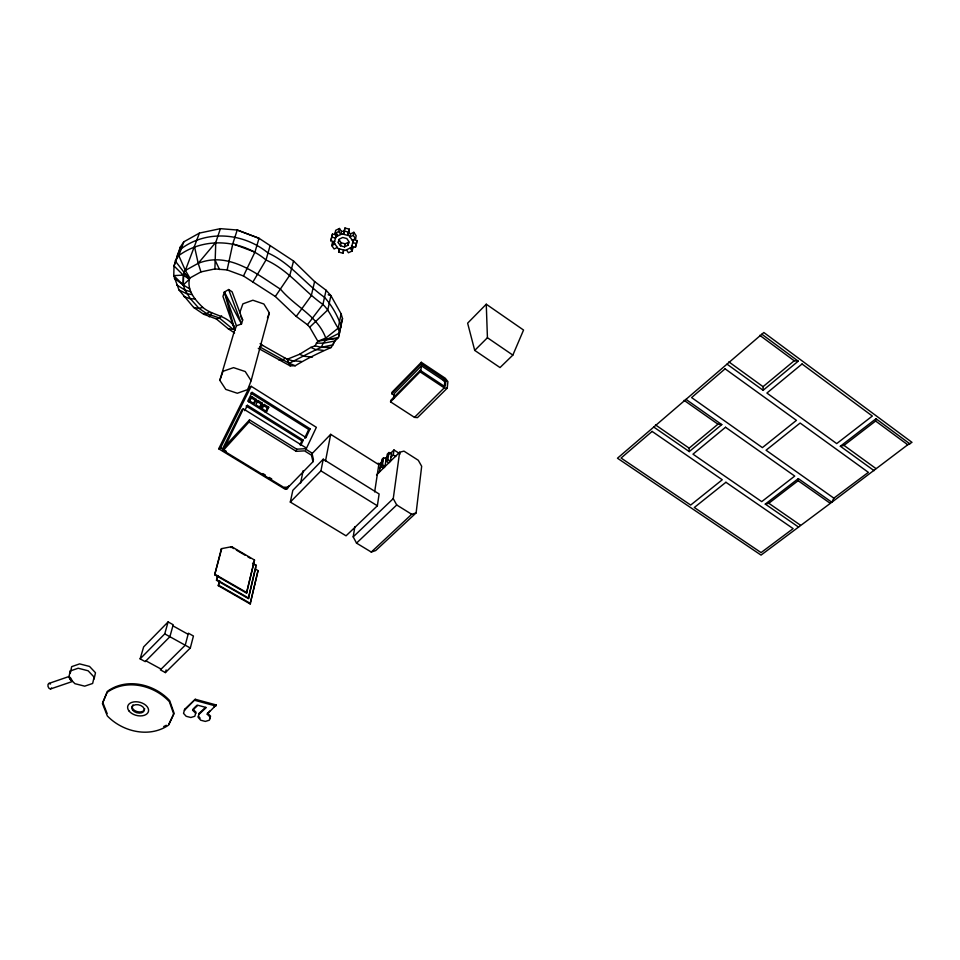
<?xml version="1.0" encoding="UTF-8"?>
<svg xmlns="http://www.w3.org/2000/svg" width="960" height="960" viewBox="0 0 960 960"><rect width="100%" height="100%" fill="white"/><g stroke="black" fill="none" stroke-linecap="round" stroke-linejoin="round"><path stroke-width="1.44" d="M69.696 676.932L69.696 678.996L72.156 681.576L50.484 688.98L49.02 688.344L48 686.436L48.024 684.372L49.068 683.376L69.372 676.392M70.572 677.844L71.796 680.16M341.064 324.588L338.424 337.548L317.856 341.268L309.708 327.216L307.428 324.732L296.232 316.428L275.316 296.484L243.48 275.976L227.148 269.94L214.896 268.932L215.772 242.4L220.404 228.66L237.216 230.028L259.044 238.296L293.544 261.012L314.604 281.556L326.1 290.244L330.912 295.632L341.124 313.836L342.516 318.66L338.424 337.548L334.956 341.004L331.188 347.484C318.876 352.848 306.672 358.788 295.248 365.736L290.16 365.856L258.276 348.312M798.552 527.076L765.288 504.096L768.804 503.28L798.132 480.696L798.336 478.62L831.828 502.236L907.74 444.78L912 442.368L763.836 332.508L617.472 458.22L761.04 555.096L831.828 502.236L833.856 498.156L868.38 472.344L800.136 423.036L766.068 450.228L833.856 498.156M421.308 362.304L421.116 363.78L444.48 379.308L445.86 381.084L445.32 386.076L443.76 385.908L420.264 370.344L390.792 400.344L390.564 401.856L414.48 417.372L417.468 417.624L447.228 388.164L447.912 381.624L445.272 378.24L421.308 362.304L392.004 392.244L391.788 393.732L394.224 395.328M444.36 385.92L444.768 382.176L445.86 381.084M354.864 526.68L353.196 536.868L356.52 543.12L371.28 552.06L375.744 550.536L416.124 512.892L421.668 466.284L418.296 460.284L403.956 451.128L399.636 452.256L376.536 474.876M390.564 401.856L420.072 371.844L420.264 370.344M420.768 371.088L421.452 365.832L443.388 380.4L444.768 382.176M416.124 512.892L411.708 514.296L396.732 504.984L393.252 498.636L399.636 452.256M390.984 457.188L393.276 454.944L393.972 449.976L400.2 453.936M390.408 461.196L391.572 453.12L388.92 452.52L387.276 454.14L386.232 461.22L388.752 462.816L390.408 461.196L387.888 459.6L388.92 452.52M384.996 466.5L386.184 458.412L383.544 457.824L381.912 459.432L380.844 466.524L383.352 468.108L384.996 466.5L382.476 464.904L383.544 457.824M377.364 505.788L379.116 493.98L323.232 459.204L292.824 490.344L290.304 502.056L346.056 535.824L377.364 505.788L320.94 470.868L323.232 459.204M383.352 468.108L383.748 465.432M393.456 398.868L394.236 393.588L421.452 365.832M374.652 491.916L378.804 464.664L330.684 434.34L311.376 454.332M874.104 470.676L840.348 446.232L843.984 445.38L875.616 421.02L875.988 418.752L909.948 443.904M325.452 461.304L330.684 434.34M243.36 408.852L223.176 450.468L286.488 489L312.984 461.724L313.428 459.552L311.916 453.024L304.992 448.716L296.712 449.184L249.528 419.892L222.492 448.98L242.064 409.572L243.36 408.852L305.544 447.552M227.148 269.94L232.8 243.792L237.216 230.028L259.044 238.296L254.928 252.132L243.48 275.976M341.124 313.836L338.172 328.188L339.588 333.036L326.304 339.684L323.184 343.224L321.312 347.328C310.428 352.212 299.796 357.948 289.2 363.312L259.68 346.86L262.56 345.348L287.22 359.268L292.668 360.816L301.296 361.404M355.44 247.284L357.084 240.564L353.364 239.58L352.74 242.628L356.46 243.612L355.44 247.284L351.72 246.3M356.46 243.612L357.084 240.564M346.416 249.852L348.432 252.768L352.188 250.992L352.812 247.944L351.48 245.988M333.804 341.88L333.204 344.784L321.312 347.328L315.012 345.84L310.836 347.388L299.58 354.276L287.22 359.268L290.16 365.856M352.308 240.312L355.56 238.764L356.184 235.728L353.856 232.308L350.604 233.856L349.956 236.892L353.22 235.332L353.856 232.308M70.32 673.056L71.664 666.648L79.632 663.888L89.532 666.432L95.496 672.756L94.044 679.116M300.492 483.432L303.18 470.616M348.048 245.208L348.696 242.16L345.18 243.828L341.148 242.76L338.952 239.58L338.28 242.616L340.488 245.808L344.532 246.876L348.048 245.208L348.996 241.752L346.788 238.548L342.732 237.468L339.204 239.16L338.28 242.616M344.976 228.024L343.452 234.252L344.976 228.024L349.308 229.176L348.66 232.2L344.316 231.048M339.324 249.012L338.652 252.06L342.948 253.2L343.608 250.14M344.532 246.876L345.18 243.828M286.488 489L286.968 486.828M340.488 245.808L341.148 242.76M312.984 461.724L311.472 455.196L304.536 450.876L296.232 451.332L296.712 449.184M339.456 228.48L341.484 231.444L340.824 234.468L338.784 231.504L339.456 228.48L335.7 230.292L335.016 233.316L337.056 236.268L337.512 234.252M326.1 290.244L322.92 304.452L307.428 324.732M336.204 235.032L335.52 238.068L331.788 237.072L332.472 234.048L336.204 235.032L336.516 233.832M219.372 581.34L218.28 585.672L250.14 603.936L258.036 570.588L255.504 569.112M337.344 247.44L334.116 248.976L331.764 245.592L332.448 242.544L334.596 241.524M250.14 603.936L258.036 570.588M217.608 575.964L216.504 580.272L248.364 598.572L255.564 567.204M248.364 598.572L256.308 565.368L252.504 563.148M334.536 241.752L330.804 240.756L332.472 234.048M221.304 549.036L214.68 574.776L246.528 593.112L254.508 560.052L231.708 546.696L221.724 548.604L220.896 549.456M246.528 593.112L254.508 560.052M179.4 250.86L180.288 247.08L183.828 241.812L199.416 233.088L220.404 228.66M314.604 281.556L311.28 295.704L296.232 316.428M205.476 707.436L199.284 713.208L198.084 717.276L200.712 720.216L205.368 721.416L209.34 720.192L210.3 717.24L207.204 714.168L216.204 704.952L195.276 699.276L184.704 709.272L183.516 713.34L186.18 716.292L190.848 717.504L194.808 716.268L196.008 712.2L192.876 709.116L192.612 710.22L195.732 713.304M199.416 233.088L185.352 270.432L183.78 272.724L183.24 284.94L185.016 290.076L190.5 298.872L199.02 308.376L206.748 313.644L219.336 317.976L233.088 329.328L228.36 328.848L216.372 318.96L203.616 314.232L193.692 307.476L179.016 290.004L173.76 275.64L174.024 265.956L180.288 247.08M207.204 714.168L209.652 711.036M199.284 713.208L199.02 714.312L206.28 707.532L197.88 705.264L192.612 710.22M184.704 709.272L184.428 710.364L195.276 699.276M218.28 585.672L219.792 580.92M216.504 580.272L218.016 575.544M214.68 574.776L221.724 548.604M293.544 261.012L289.908 275.016L275.316 296.484M341.352 323.16L342.516 318.66M339.9 330.312L341.064 325.8C337.524 315.48 331.8 305.46 324.516 297.312C304.824 283.404 290.496 263.136 268.008 252.984C243.9 232.98 207.048 229.5 181.32 248.652L177.756 253.932L176.58 258.996L179.112 252.12M223.176 450.468L248.964 422.028L249.528 419.892M190.308 648.024L193.44 636.024L188.4 633.216L185.22 645.216L160.38 669.864L165.396 672.588L190.308 648.024L164.748 633.876L140.136 658.86L145.212 661.62L169.884 636.72L173.208 624.756L168.108 621.912L143.64 646.908L140.136 658.86M330.804 240.756L331.788 237.072M234.684 329.988L219.84 380.34L225.78 389.4L237.324 393.252L247.692 389.604L251.112 380.712L269.34 312.924L263.868 303.996L252.876 300.228L242.88 303.864L239.772 312.72M338.652 252.06L339.504 248.916M342.948 253.2L343.8 250.056M349.308 229.176L347.784 235.404L348.444 232.368L350.604 233.856M165.396 672.588L166.128 669.924M164.748 633.876L168.108 621.912M269.976 246.084L266.004 259.98L252.672 282.408M242.652 320.004L241.5 323.976L236.412 325.812L234.84 330.276L222.96 296.412L224.388 292.068L228.636 289.536L232.08 291.78L242.652 320.004L240.54 316.08M209.604 719.088L210.564 716.136L207.468 713.064M219.84 380.34L223.02 371.292L233.556 367.632L245.232 371.544L251.112 380.712M176.076 260.388L174.024 265.956L183.216 275.1L189.372 279.228C187.08 290.904 195.204 299.904 202.8 307.428C212.508 315.576 226.356 315.036 234.168 326.22M183.828 241.812L178.776 255.588L175.2 260.88L189.372 279.228L183.252 284.976L174.348 278.34M267.444 317.916L269.34 312.924M189.372 279.228L189.876 278.016L200.952 271.908L214.896 268.932M512.844 355.104L523.548 330.048L486.264 304.224L467.628 323.172L474.72 350.4L500.028 367.56L512.844 355.104L487.428 337.728L486.264 304.224M315.012 345.84L317.856 341.268L325.812 338.04L338.172 328.188C332.928 320.364 329.916 310.992 322.92 304.452C303.096 290.508 288.636 270.156 266.004 259.98C241.824 239.64 204.648 236.52 178.776 255.588L185.352 270.432L189.876 278.016L183.78 272.724M168.924 723.984L174.06 713.088L169.644 700.584C154.308 683.952 126.54 677.376 107.424 691.32L102.768 702.468L107.124 713.472M308.748 429.48L304.62 438.168L306 437.52L310.128 428.808L252.108 392.376L250.812 393.12L308.748 429.48L310.128 428.808M305.676 449.94L316.368 427.32L251.196 386.292L249.252 387.432L218.7 448.8L285.396 489.372L287.448 488.52L288.696 485.856M299.988 444.792L301.884 440.796L303.252 440.148L247.416 405.3L246.132 406.032L301.884 440.796M300.732 445.476L303.252 440.148M211.548 312.888L209.244 316.872M268.716 407.232L267.396 407.952L265.296 412.248L266.616 411.54L268.716 407.232L264.264 404.448L262.956 405.168L261.372 408.384M259.536 407.232L261.12 404.016L262.428 403.296L257.964 400.488L256.656 401.22L261.12 404.016M262.428 403.296L260.316 407.592L255.84 404.796L257.964 400.488M264.264 404.448L262.152 408.744L266.616 411.54M253.524 403.476L255.108 400.26L256.416 399.516L251.928 396.708L250.644 397.452L249.036 400.68M256.416 399.516L254.292 403.824L249.804 401.016L248.508 401.748M252.108 392.376L247.776 401.112L306 437.52M244.764 410.664L247.416 405.3M249.804 401.016L251.928 396.708M218.7 448.8L220.584 447.816L251.196 386.292M185.352 270.432L198.204 263.328L215.772 242.4M230.88 547.536L231.708 546.696M391.788 393.732L421.116 363.78M290.304 502.056L320.94 470.868M256.308 565.368L253.356 564.3M443.388 380.4L444.48 379.308M474.72 350.4L487.428 337.728M414.48 417.372L444.24 387.852L447.228 388.164M379.572 464.16L382.656 461.124M385.74 458.076L387.804 456.06M389.856 454.032L393.972 449.976M380.844 466.524L382.476 464.904M386.232 461.22L387.888 459.6M380.028 467.952L381.996 466.02M377.796 473.556L379.428 471.96L380.64 463.872L378 463.284M50.484 688.98L51.528 687.972M353.196 536.868L393.252 498.636M356.52 543.12L396.732 504.984M193.932 708.12L197.1 705.156M371.28 552.06L411.708 514.296M214.02 706.98L216.204 704.952M221.64 315.852L219.336 317.976L216.372 318.96M309.708 327.216L327.804 309.876L330.912 295.632L328.2 294.78M689.256 451.584L689.136 448.164L717.96 424.188L721.764 424.608L689.256 451.584L653.76 427.056M763.116 390.3L763.056 386.676L794.196 360.78L798.228 361.164L763.116 390.3L727.008 364.14M209.16 311.772L206.748 313.644L203.616 314.232M765.288 504.096L798.336 478.62M840.348 446.232L875.988 418.752M285.252 358.248L282.636 359.904L279.024 360.096M163.668 726.564L166.296 725.268M335.016 233.316L338.784 231.504M341.484 231.444L344.112 231.228M331.764 245.592L334.98 244.044M351.876 248.376L352.812 247.944M202.8 307.428L199.02 308.376L193.692 307.476M194.532 246.828L198.204 263.328C228.96 251.04 256.368 273.768 280.596 289.284C295.284 306.924 318.972 316.476 326.304 339.684L337.08 338.604M334.956 341.004L323.184 343.224L316.284 343.056M195.132 298.848L190.5 298.872L183.816 296.472M321.312 347.328L331.188 347.484M312.456 357.072L304.272 356.292L299.58 354.276M323.448 350.388L315.432 349.488L310.836 347.388M191.952 294.54L186.708 293.736L179.016 290.004M195 700.38L215.94 706.056M190.68 291.768L185.016 290.076L176.64 284.892M254.928 252.132L232.8 243.792M289.2 363.312L295.248 365.736M49.068 683.376L50.532 684.012M145.968 660.864L161.124 669.108M172.908 625.836L188.112 634.296M216.924 579.852L248.784 598.164M218.688 585.252L250.56 603.516M215.088 574.356L246.948 592.692M231.3 547.116L233.832 548.604M236.364 550.092L245.232 555.276M247.764 556.752L250.296 558.24M183.252 284.976L183.216 275.1L173.76 275.64L183.24 284.94L189.696 288.888M220.584 447.816L226.284 451.284M262.884 473.568L265.404 475.104M269.196 477.408L271.716 478.944M284.916 486.984L287.448 488.52M248.964 422.028L296.232 451.332M250.644 397.452L255.108 400.26M264.06 405.864L267.396 407.952M393.276 454.944L395.772 456.528M260.076 343.704L262.56 345.348M228.36 328.848L234.564 332.94M420.072 371.844L444.24 387.852M655.5 424.896L689.136 448.164M768.804 503.28L800.28 525.06M684.096 400.332L717.96 424.188M798.132 480.696L829.8 503.004M685.98 399.372L721.764 424.608M728.844 361.872L763.056 386.676M843.984 445.38L875.928 468.552M759.756 335.304L794.196 360.78M875.616 421.02L907.74 444.78M761.844 334.212L798.228 361.164M198.348 716.172L200.1 718.128M332.448 242.544L333.036 243.396M350.172 248.064L352.188 250.992M353.22 235.332L355.56 238.764M234.84 330.276L224.388 292.068L241.5 323.976L228.636 289.536M214.92 259.812L219.54 269.556M224.388 292.068L236.412 325.812M198.204 263.328L200.952 271.908M144.684 708.708A6.384 4.068 14 0 1 136.752 711.504A6.384 4.068 14 0 1 132.996 704.892M70.2 670.992L68.856 677.388L74.868 683.664L84.696 686.16L92.652 683.472L94.104 677.1L88.116 670.776L78.192 668.232L70.2 670.992M335.832 236.856L334.212 242.94L338.1 248.544L345.204 250.428L351.396 247.488L353.064 241.428L349.2 235.776L342.048 233.88L335.832 236.856M107.088 692.412L102.432 703.56L107.328 715.944C122.724 731.94 149.592 738.24 168.636 725.076L173.772 714.18L169.356 701.676C153.996 685.056 126.216 678.468 107.088 692.412M652.116 431.412L621.072 458.028L690.684 505.056L722.268 479.76L652.116 431.412M725.1 368.832L691.596 397.572L762.396 447.624L796.428 420.36L725.1 368.832M725.52 427.26L692.988 454.164L761.712 501.636L794.736 476.076L725.52 427.26M802.044 363.984L766.908 393.048L836.712 443.604L872.34 416.04L802.044 363.984M725.916 482.28L694.308 507.504L761.076 552.6L793.14 528.612L725.916 482.28M132.636 710.1A6.384 4.068 14 0 0 143.508 711.744A6.384 4.068 14 0 0 138.156 704.736A6.384 4.068 14 0 0 132.636 710.1M128.952 710.904A10.68 6.792 14 0 0 147.132 713.664A10.68 6.792 14 0 0 138.216 701.94A10.68 6.792 14 0 0 128.952 710.904"/></g></svg>
